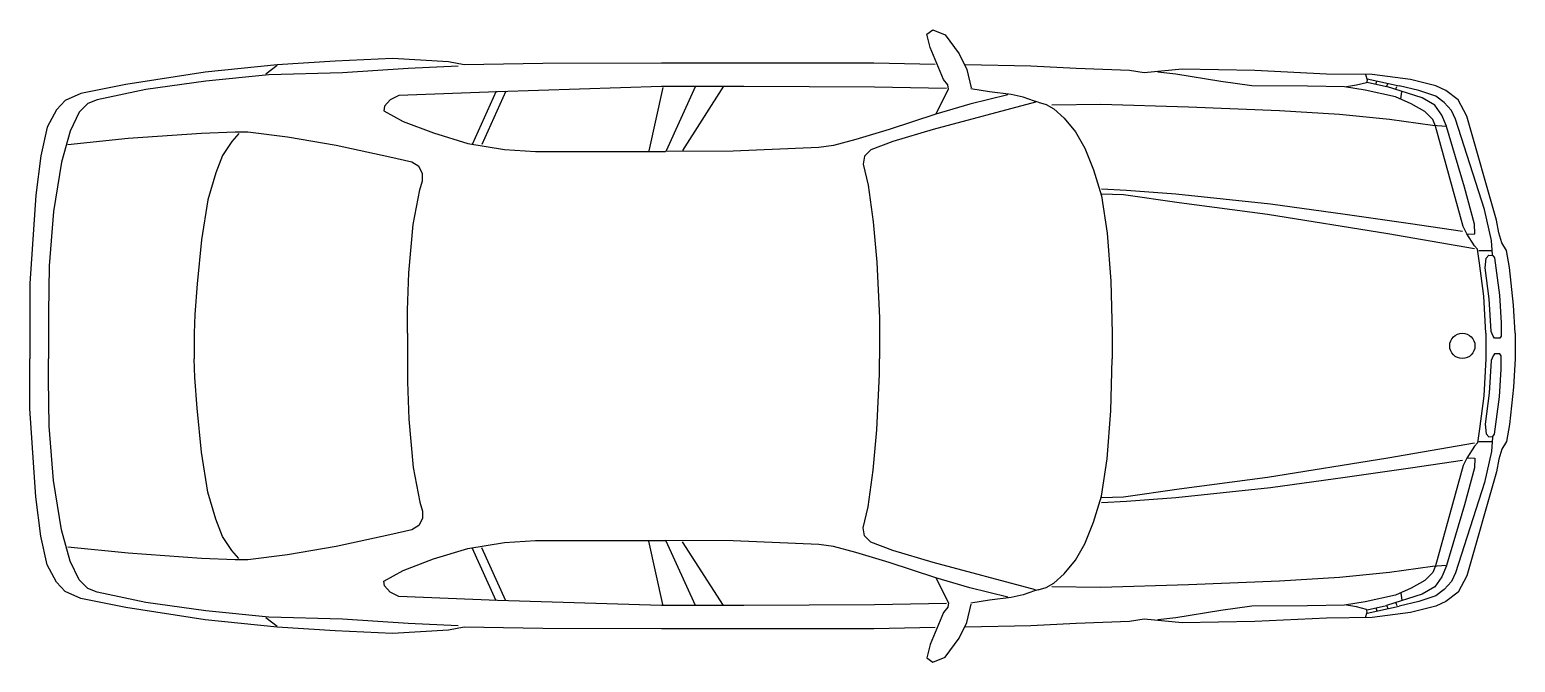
# Model space of a CAD drawing. Extents: x -4.41 to 0, y -0.94 to 0.94.
import ezdxf

# ---------------------------------------------------------------- set-up
doc = ezdxf.new("R2010")
doc.units = 0
doc.layers.get('0').update_dxf_attribs({"linetype": 'CONTINUOUS'})

msp = doc.modelspace()

# ---------------------------------------------------------------- linework, layer by layer
at = {"color": 0, "linetype": 'BYBLOCK'}
for p, q in [((-1.7461, 0.925), (-1.7292, 0.9381)), ((-1.7292, 0.9381), (-1.6917, 0.9231)), ((-1.7367, 0.8857), (-1.7461, 0.925)), ((-1.6974, 0.7902), (-1.7367, 0.8857)), ((-1.6917, 0.9231), (-1.6505, 0.867)), ((-3.5025, 0.8452), (-3.6748, 0.8341)), ((-3.3322, 0.8526), (-3.5025, 0.8452)), ((-3.1655, 0.8434), (-3.3322, 0.8526)), ((-3.1192, 0.8341), (-3.1655, 0.8434)), ((-2.8858, 0.8378), (-3.1192, 0.8341)), ((-2.5334, 0.8389), (-2.8858, 0.8378)), ((-2.1961, 0.8389), (-2.5334, 0.8389)), ((-1.9038, 0.8389), (-2.1961, 0.8389)), ((-1.7217, 0.8351), (-1.9038, 0.8389)), ((-1.6505, 0.867), (-1.628, 0.8201)), ((-3.8878, 0.8119), (-4.1234, 0.7762)), ((-3.6748, 0.8341), (-3.8878, 0.8119)), ((-3.6989, 0.8045), (-3.8859, 0.786)), ((-3.6748, 0.8323), (-3.7081, 0.8064)), ((-3.4803, 0.8101), (-3.6989, 0.8045)), ((-3.2858, 0.823), (-3.4803, 0.8101)), ((-3.1377, 0.8304), (-3.2858, 0.823)), ((-1.4375, 0.8297), (-1.633, 0.8345)), ((-1.628, 0.8201), (-1.6149, 0.7658)), ((-1.3032, 0.8233), (-1.4375, 0.8297)), ((-1.1454, 0.8169), (-1.3032, 0.8233)), ((-1.1019, 0.8105), (-1.1454, 0.8169)), ((-0.9889, 0.8212), (-1.1019, 0.8105)), ((-1.0081, 0.8063), (-1.0614, 0.8127)), ((-0.8738, 0.785), (-1.0081, 0.8063)), ((-0.7736, 0.8169), (-0.9889, 0.8212)), ((-0.561, 0.8069), (-0.7736, 0.8169)), ((-0.4249, 0.8051), (-0.561, 0.8069)), ((-0.4452, 0.8051), (-0.4398, 0.7896)), ((-0.3109, 0.7902), (-0.4249, 0.8051)), ((-4.1234, 0.7762), (-4.2567, 0.749)), ((-4.0641, 0.7614), (-4.2086, 0.7305)), ((-3.8859, 0.786), (-4.0641, 0.7614)), ((-3.021, 0.7545), (-3.3132, 0.7427)), ((-3.0242, 0.7562), (-3.0959, 0.5984)), ((-2.9955, 0.7562), (-3.0672, 0.5984)), ((-2.5334, 0.7696), (-3.021, 0.7545)), ((-2.5295, 0.7668), (-2.571, 0.5791)), ((-2.2898, 0.7696), (-2.5334, 0.7696)), ((-2.4327, 0.7704), (-2.52, 0.5791)), ((-2.3501, 0.7704), (-2.472, 0.5806)), ((-1.9019, 0.7677), (-2.2898, 0.7696)), ((-1.688, 0.764), (-1.9019, 0.7677)), ((-1.7195, 0.688), (-1.6822, 0.7616)), ((-1.6842, 0.7752), (-1.6974, 0.7902)), ((-1.6822, 0.7616), (-1.6842, 0.7752)), ((-1.5607, 0.7543), (-1.6158, 0.7631)), ((-1.4962, 0.7459), (-1.5607, 0.7543)), ((-0.7821, 0.7722), (-0.8738, 0.785)), ((-0.6172, 0.7706), (-0.7821, 0.7722)), ((-0.5067, 0.7685), (-0.6172, 0.7706)), ((-0.4463, 0.7592), (-0.5067, 0.7685)), ((-0.472, 0.7741), (-0.5013, 0.7693)), ((-0.4416, 0.7812), (-0.472, 0.7741)), ((-0.3556, 0.7394), (-0.4463, 0.7592)), ((-0.4398, 0.7896), (-0.4416, 0.7812)), ((-0.4404, 0.7824), (-0.3827, 0.7696)), ((-0.4398, 0.7926), (-0.3452, 0.7716)), ((-0.4141, 0.7771), (-0.4111, 0.7854)), ((-0.2764, 0.7362), (-0.3827, 0.7696)), ((-0.3813, 0.7705), (-0.3783, 0.7789)), ((-0.355, 0.7616), (-0.352, 0.7699)), ((-0.2868, 0.7581), (-0.3452, 0.7716)), ((-0.34, 0.7331), (-0.3368, 0.7539)), ((-0.2358, 0.7716), (-0.3109, 0.7902)), ((-0.2358, 0.7414), (-0.2868, 0.7581)), ((-0.2066, 0.7581), (-0.2358, 0.7716)), ((-0.1701, 0.73), (-0.2066, 0.7581)), ((-4.303, 0.7286), (-4.3289, 0.7009)), ((-4.2567, 0.749), (-4.303, 0.7286)), ((-4.2363, 0.7194), (-4.2623, 0.6935)), ((-4.2086, 0.7305), (-4.2363, 0.7194)), ((-3.3558, 0.7119), (-3.3574, 0.6977)), ((-3.3387, 0.7301), (-3.3558, 0.7119)), ((-3.3132, 0.7427), (-3.3387, 0.7301)), ((-1.4239, 0.7232), (-1.7273, 0.6423)), ((-1.6192, 0.7174), (-1.7195, 0.688)), ((-1.5061, 0.7454), (-1.6192, 0.7174)), ((-1.4603, 0.7385), (-1.4962, 0.7459)), ((-1.4274, 0.7267), (-1.4603, 0.7385)), ((-1.4162, 0.7232), (-1.4274, 0.7267)), ((-1.4162, 0.7232), (-1.3927, 0.7168)), ((-1.3927, 0.7168), (-1.3693, 0.704)), ((-1.2307, 0.7168), (-1.3757, 0.7146)), ((-0.9697, 0.7082), (-1.2307, 0.7168)), ((-0.7005, 0.6977), (-0.9697, 0.7082)), ((-0.3097, 0.7185), (-0.3556, 0.7394)), ((-0.2691, 0.6956), (-0.3097, 0.7185)), ((-0.2389, 0.7144), (-0.2764, 0.7362)), ((-0.218, 0.6852), (-0.2389, 0.7144)), ((-0.2118, 0.7227), (-0.2358, 0.7414)), ((-0.1899, 0.6988), (-0.2118, 0.7227)), ((-0.1441, 0.6821), (-0.1701, 0.73)), ((-4.3289, 0.7009), (-4.3567, 0.649)), ((-4.2623, 0.6935), (-4.2882, 0.6379)), ((-3.3574, 0.6977), (-3.3002, 0.6661)), ((-3.3002, 0.6661), (-3.2107, 0.632)), ((-1.7195, 0.688), (-1.8588, 0.6421)), ((-1.3693, 0.704), (-1.3394, 0.6763)), ((-1.3394, 0.6763), (-1.3053, 0.6358)), ((-0.5223, 0.6873), (-0.7005, 0.6977)), ((-0.3733, 0.6717), (-0.5223, 0.6873)), ((-0.2462, 0.654), (-0.3733, 0.6717)), ((-0.2451, 0.6717), (-0.2691, 0.6956)), ((-0.2368, 0.6519), (-0.2451, 0.6717)), ((-0.2045, 0.6519), (-0.218, 0.6852)), ((-0.1774, 0.6727), (-0.1899, 0.6988)), ((-0.092, 0.4051), (-0.1774, 0.6727)), ((-0.0557, 0.374), (-0.1441, 0.6821)), ((-4.3567, 0.649), (-4.3753, 0.5639)), ((-4.2882, 0.6379), (-4.3141, 0.5454)), ((-3.8989, 0.6305), (-4.116, 0.6152)), ((-3.7989, 0.6342), (-3.8989, 0.6305)), ((-3.7878, 0.6305), (-3.8087, 0.6065)), ((-3.7618, 0.6342), (-3.7989, 0.6342)), ((-3.6433, 0.6194), (-3.7618, 0.6342)), ((-3.4988, 0.5954), (-3.6433, 0.6194)), ((-3.2107, 0.632), (-3.1086, 0.6013)), ((-1.8588, 0.6421), (-1.9572, 0.6126)), ((-1.7273, 0.6423), (-1.8476, 0.6067)), ((-1.3053, 0.6358), (-1.2776, 0.5868)), ((-0.2045, 0.6508), (-0.2462, 0.654)), ((-0.1555, 0.3551), (-0.2368, 0.6519)), ((-0.1514, 0.4717), (-0.2045, 0.6508)), ((-4.116, 0.6152), (-4.2956, 0.5972)), ((-3.8087, 0.6065), (-3.8363, 0.5657)), ((-3.3396, 0.5602), (-3.4988, 0.5954)), ((-3.1086, 0.6013), (-2.9993, 0.5826)), ((-2.9993, 0.5826), (-2.908, 0.5768)), ((-2.908, 0.5768), (-2.5221, 0.5767)), ((-2.3216, 0.5786), (-2.5221, 0.5767)), ((-2.0671, 0.5889), (-2.3216, 0.5786)), ((-2.0231, 0.5947), (-2.0671, 0.5889)), ((-1.9572, 0.6126), (-2.0231, 0.5947)), ((-1.9132, 0.5823), (-1.9319, 0.5636)), ((-1.8476, 0.6067), (-1.9132, 0.5823)), ((-1.2776, 0.5868), (-1.252, 0.5229)), ((-4.3753, 0.5639), (-4.3901, 0.4473)), ((-4.3141, 0.5454), (-4.3382, 0.3992)), ((-3.8363, 0.5657), (-3.8564, 0.5141)), ((-3.2747, 0.5454), (-3.3396, 0.5602)), ((-3.2544, 0.5324), (-3.2747, 0.5454)), ((-3.2432, 0.5121), (-3.2544, 0.5324)), ((-1.9319, 0.5636), (-1.9357, 0.5393)), ((-1.9357, 0.5393), (-1.9207, 0.4775)), ((-3.8564, 0.5141), (-3.8798, 0.4343)), ((-3.2507, 0.4639), (-3.2432, 0.4898)), ((-3.2432, 0.4898), (-3.2432, 0.5121)), ((-1.252, 0.5229), (-1.2286, 0.4462)), ((-4.3901, 0.4473), (-4.4086, 0.1863)), ((-3.271, 0.3603), (-3.2507, 0.4639)), ((-1.9207, 0.4775), (-1.9057, 0.3689)), ((-1.1539, 0.4611), (-1.2286, 0.4653)), ((-1.1625, 0.4483), (-1.2286, 0.4504)), ((-1.2286, 0.4462), (-1.2112, 0.3354)), ((-0.9974, 0.4249), (-1.1625, 0.4483)), ((-1.0081, 0.4504), (-1.1539, 0.4611)), ((-0.7266, 0.4206), (-1.0081, 0.4504)), ((-0.1211, 0.3613), (-0.1514, 0.4717)), ((-4.3382, 0.3992), (-4.3512, 0.2381)), ((-3.8798, 0.4343), (-3.8986, 0.3152)), ((-0.7352, 0.3908), (-0.9974, 0.4249)), ((-0.5049, 0.3908), (-0.7266, 0.4206)), ((-0.0711, 0.3134), (-0.092, 0.4051)), ((-3.284, 0.2178), (-3.271, 0.3603)), ((-1.9057, 0.3689), (-1.8945, 0.249)), ((-0.3791, 0.3332), (-0.7352, 0.3908)), ((-0.3109, 0.3631), (-0.5049, 0.3908)), ((-0.1574, 0.3396), (-0.3109, 0.3631)), ((-0.1441, 0.3332), (-0.1555, 0.3551)), ((-0.1201, 0.3332), (-0.1211, 0.3613)), ((-0.0496, 0.3363), (-0.0557, 0.374)), ((-3.8986, 0.3152), (-3.9114, 0.1844)), ((-1.2112, 0.3354), (-1.2005, 0.1926)), ((-0.1211, 0.2885), (-0.3791, 0.3332)), ((-0.1211, 0.2978), (-0.1441, 0.3332)), ((-0.143, 0.3322), (-0.1201, 0.3332)), ((-0.068, 0.2707), (-0.0711, 0.3134)), ((-0.0399, 0.3064), (-0.0496, 0.3363)), ((-0.1128, 0.288), (-0.1211, 0.2978)), ((-0.1067, 0.2459), (-0.1128, 0.288)), ((-0.1086, 0.2832), (-0.0701, 0.2832)), ((-0.0865, 0.2608), (-0.0786, 0.2696)), ((-0.0786, 0.2696), (-0.0672, 0.2687)), ((-0.0672, 0.2687), (-0.0619, 0.2617)), ((-0.0268, 0.2836), (-0.0399, 0.3064)), ((-0.0171, 0.2336), (-0.0268, 0.2836)), ((-4.3512, 0.2381), (-4.353, 0.0993)), ((-1.8945, 0.249), (-1.887, 0.0843)), ((-0.0935, 0.1484), (-0.1067, 0.2459)), ((-0.09, 0.2327), (-0.0865, 0.2608)), ((-0.0777, 0.1405), (-0.09, 0.2327)), ((-0.0619, 0.2617), (-0.0557, 0.2178)), ((-0.0057, 0.1221), (-0.0171, 0.2336)), ((-4.4086, 0.1863), (-4.4086, 0.0387)), ((-3.9114, 0.1844), (-3.9182, 0.0937)), ((-3.2877, 0.1067), (-3.284, 0.2178)), ((-1.2005, 0.1926), (-1.1964, 0.0387)), ((-0.0557, 0.2178), (-0.047, 0.1511)), ((-0.0874, 0.0387), (-0.0935, 0.1484)), ((-0.0716, 0.044), (-0.0777, 0.1405)), ((-0.047, 0.1511), (-0.0426, 0.0694)), ((-4.353, 0.0993), (-4.353, 0.0387)), ((-3.9182, 0.0937), (-3.9207, 0.0387)), ((-3.2877, 0.0387), (-3.2877, 0.1067)), ((-0.0004, 0.0387), (-0.0057, 0.1221)), ((-1.887, 0.0843), (-1.887, 0.0387)), ((-0.0426, 0.0694), (-0.0426, 0.0293)), ((-4.4086, 0.0387), (-4.4086, -0.0375)), ((-4.353, 0.0387), (-4.353, -0.0375)), ((-3.9207, 0.0387), (-3.9207, -0.0375)), ((-3.2877, 0.0387), (-3.2877, -0.0375)), ((-1.887, 0.0387), (-1.887, -0.0375)), ((-1.1964, 0.0387), (-1.1964, -0.0375)), ((-0.0874, 0.0387), (-0.0874, -0.0376)), ((-0.0663, 0.0293), (-0.0716, 0.044)), ((-0.0619, 0.024), (-0.0663, 0.0293)), ((-0.0461, 0.024), (-0.0619, 0.024)), ((-0.0426, 0.0293), (-0.0461, 0.024)), ((-0.0004, 0.0387), (-0.0004, -0.0376)), ((-4.4086, -0.1852), (-4.4086, -0.0375)), ((-4.353, -0.0982), (-4.353, -0.0375)), ((-3.9182, -0.0926), (-3.9207, -0.0375)), ((-3.2877, -0.0375), (-3.2877, -0.1056)), ((-1.887, -0.0831), (-1.887, -0.0375)), ((-1.2005, -0.1915), (-1.1964, -0.0375)), ((-0.0874, -0.0376), (-0.0935, -0.1473)), ((-0.0716, -0.0429), (-0.0777, -0.1394)), ((-0.0663, -0.0282), (-0.0716, -0.0429)), ((-0.0619, -0.0229), (-0.0663, -0.0282)), ((-0.0461, -0.0229), (-0.0619, -0.0229)), ((-0.0426, -0.0282), (-0.0461, -0.0229)), ((-0.0426, -0.0683), (-0.0426, -0.0282)), ((-0.0004, -0.0376), (-0.0057, -0.121)), ((-1.8945, -0.2479), (-1.887, -0.0831)), ((-0.047, -0.1499), (-0.0426, -0.0683)), ((-4.3512, -0.237), (-4.353, -0.0982)), ((-3.9114, -0.1833), (-3.9182, -0.0926)), ((-3.2877, -0.1056), (-3.284, -0.2166)), ((-0.0057, -0.121), (-0.0171, -0.2325)), ((-0.0935, -0.1473), (-0.1067, -0.2447)), ((-0.0777, -0.1394), (-0.09, -0.2316)), ((-0.0557, -0.2167), (-0.047, -0.1499)), ((-4.3901, -0.4461), (-4.4086, -0.1852)), ((-3.8986, -0.3141), (-3.9114, -0.1833)), ((-3.284, -0.2166), (-3.271, -0.3592)), ((-1.2112, -0.3342), (-1.2005, -0.1915)), ((-0.0619, -0.2605), (-0.0557, -0.2167)), ((-4.3382, -0.398), (-4.3512, -0.237)), ((-1.9057, -0.3678), (-1.8945, -0.2479)), ((-0.1067, -0.2447), (-0.1128, -0.2869)), ((-0.09, -0.2316), (-0.0865, -0.2597)), ((-0.0865, -0.2597), (-0.0786, -0.2684)), ((-0.0672, -0.2676), (-0.0619, -0.2605)), ((-0.0171, -0.2325), (-0.0268, -0.2825)), ((-0.1211, -0.2874), (-0.3791, -0.3321)), ((-0.1211, -0.2967), (-0.1441, -0.3321)), ((-0.1128, -0.2869), (-0.1211, -0.2967)), ((-0.1086, -0.2821), (-0.0701, -0.2821)), ((-0.0786, -0.2684), (-0.0672, -0.2676)), ((-0.068, -0.2696), (-0.0711, -0.3123)), ((-0.0399, -0.3053), (-0.0496, -0.3352)), ((-0.0268, -0.2825), (-0.0399, -0.3053)), ((-3.8798, -0.4332), (-3.8986, -0.3141)), ((-1.2286, -0.445), (-1.2112, -0.3342)), ((-0.3791, -0.3321), (-0.7352, -0.3896)), ((-0.1574, -0.3385), (-0.3109, -0.3619)), ((-0.1441, -0.3321), (-0.1555, -0.3539)), ((-0.143, -0.331), (-0.1201, -0.3321)), ((-0.1201, -0.3321), (-0.1211, -0.3602)), ((-0.0711, -0.3123), (-0.092, -0.4039)), ((-0.0496, -0.3352), (-0.0557, -0.3729)), ((-3.271, -0.3592), (-3.2507, -0.4628)), ((-1.9207, -0.4764), (-1.9057, -0.3678)), ((-0.7352, -0.3896), (-0.9974, -0.4237)), ((-0.5049, -0.3896), (-0.7266, -0.4195)), ((-0.3109, -0.3619), (-0.5049, -0.3896)), ((-0.1555, -0.3539), (-0.2368, -0.6508)), ((-0.1211, -0.3602), (-0.1514, -0.4706)), ((-0.0557, -0.3729), (-0.1441, -0.681)), ((-4.3141, -0.5442), (-4.3382, -0.398)), ((-3.8564, -0.5129), (-3.8798, -0.4332)), ((-0.9974, -0.4237), (-1.1625, -0.4472)), ((-0.7266, -0.4195), (-1.0081, -0.4493)), ((-0.092, -0.4039), (-0.1774, -0.6716)), ((-4.3753, -0.5628), (-4.3901, -0.4461)), ((-3.2507, -0.4628), (-3.2432, -0.4887)), ((-1.9357, -0.5381), (-1.9207, -0.4764)), ((-1.252, -0.5217), (-1.2286, -0.445)), ((-1.1625, -0.4472), (-1.2286, -0.4493)), ((-1.1539, -0.46), (-1.2286, -0.4642)), ((-1.0081, -0.4493), (-1.1539, -0.46)), ((-0.1514, -0.4706), (-0.2045, -0.6497)), ((-3.8363, -0.5646), (-3.8564, -0.5129)), ((-3.2432, -0.5109), (-3.2544, -0.5313)), ((-3.2432, -0.4887), (-3.2432, -0.5109)), ((-1.2776, -0.5857), (-1.252, -0.5217)), ((-4.3567, -0.6479), (-4.3753, -0.5628)), ((-4.2882, -0.6368), (-4.3141, -0.5442)), ((-3.8087, -0.6053), (-3.8363, -0.5646)), ((-3.3396, -0.5591), (-3.4988, -0.5942)), ((-3.2747, -0.5442), (-3.3396, -0.5591)), ((-3.2544, -0.5313), (-3.2747, -0.5442)), ((-1.9319, -0.5625), (-1.9357, -0.5381)), ((-1.9132, -0.5812), (-1.9319, -0.5625)), ((-4.116, -0.614), (-4.2956, -0.5961)), ((-3.8989, -0.6294), (-4.116, -0.614)), ((-3.7878, -0.6294), (-3.8087, -0.6053)), ((-3.4988, -0.5942), (-3.6433, -0.6183)), ((-3.2107, -0.6308), (-3.1086, -0.6002)), ((-3.1086, -0.6002), (-2.9993, -0.5815)), ((-3.0242, -0.755), (-3.0959, -0.5973)), ((-2.9955, -0.755), (-3.0672, -0.5973)), ((-2.9993, -0.5815), (-2.908, -0.5757)), ((-2.908, -0.5757), (-2.5221, -0.5756)), ((-2.5295, -0.7657), (-2.571, -0.5779)), ((-2.3216, -0.5775), (-2.5221, -0.5756)), ((-2.4327, -0.7692), (-2.52, -0.5779)), ((-2.3501, -0.7692), (-2.472, -0.5795)), ((-2.0671, -0.5878), (-2.3216, -0.5775)), ((-2.0231, -0.5936), (-2.0671, -0.5878)), ((-1.9572, -0.6115), (-2.0231, -0.5936)), ((-1.8588, -0.641), (-1.9572, -0.6115)), ((-1.8476, -0.6056), (-1.9132, -0.5812)), ((-1.7273, -0.6411), (-1.8476, -0.6056)), ((-1.3053, -0.6347), (-1.2776, -0.5857)), ((-4.3289, -0.6997), (-4.3567, -0.6479)), ((-4.2623, -0.6923), (-4.2882, -0.6368)), ((-3.7989, -0.6331), (-3.8989, -0.6294)), ((-3.7618, -0.6331), (-3.7989, -0.6331)), ((-3.6433, -0.6183), (-3.7618, -0.6331)), ((-3.3002, -0.665), (-3.2107, -0.6308)), ((-1.7195, -0.6869), (-1.8588, -0.641)), ((-1.4239, -0.7221), (-1.7273, -0.6411)), ((-1.3394, -0.6752), (-1.3053, -0.6347)), ((-0.2462, -0.6528), (-0.3733, -0.6705)), ((-0.2045, -0.6497), (-0.2462, -0.6528)), ((-0.2368, -0.6508), (-0.2451, -0.6705)), ((-0.2045, -0.6508), (-0.218, -0.6841)), ((-4.303, -0.7275), (-4.3289, -0.6997)), ((-4.2363, -0.7182), (-4.2623, -0.6923)), ((-3.3574, -0.6965), (-3.3002, -0.665)), ((-3.3558, -0.7108), (-3.3574, -0.6965)), ((-1.6192, -0.7163), (-1.7195, -0.6869)), ((-1.7195, -0.6869), (-1.6822, -0.7605)), ((-1.3927, -0.7156), (-1.3693, -0.7029)), ((-1.3693, -0.7029), (-1.3394, -0.6752)), ((-0.7005, -0.6966), (-0.9697, -0.7071)), ((-0.5223, -0.6862), (-0.7005, -0.6966)), ((-0.3733, -0.6705), (-0.5223, -0.6862)), ((-0.2691, -0.6945), (-0.3097, -0.7174)), ((-0.2451, -0.6705), (-0.2691, -0.6945)), ((-0.218, -0.6841), (-0.2389, -0.7132)), ((-0.1899, -0.6976), (-0.2118, -0.7216)), ((-0.1774, -0.6716), (-0.1899, -0.6976)), ((-0.1441, -0.681), (-0.1701, -0.7289)), ((-4.2567, -0.7479), (-4.303, -0.7275)), ((-4.1234, -0.7751), (-4.2567, -0.7479)), ((-4.2086, -0.7293), (-4.2363, -0.7182)), ((-4.0641, -0.7603), (-4.2086, -0.7293)), ((-3.3387, -0.7289), (-3.3558, -0.7108)), ((-3.3132, -0.7416), (-3.3387, -0.7289)), ((-3.021, -0.7534), (-3.3132, -0.7416)), ((-1.5061, -0.7443), (-1.6192, -0.7163)), ((-1.4962, -0.7448), (-1.5607, -0.7531)), ((-1.4603, -0.7374), (-1.4962, -0.7448)), ((-1.4274, -0.7256), (-1.4603, -0.7374)), ((-1.4162, -0.722), (-1.4274, -0.7256)), ((-1.4162, -0.722), (-1.3927, -0.7156)), ((-1.2307, -0.7156), (-1.3757, -0.7135)), ((-0.9697, -0.7071), (-1.2307, -0.7156)), ((-0.3556, -0.7382), (-0.4463, -0.758)), ((-0.2764, -0.7351), (-0.3827, -0.7684)), ((-0.3097, -0.7174), (-0.3556, -0.7382)), ((-0.34, -0.732), (-0.3368, -0.7528)), ((-0.2358, -0.7403), (-0.2868, -0.757)), ((-0.2389, -0.7132), (-0.2764, -0.7351)), ((-0.2118, -0.7216), (-0.2358, -0.7403)), ((-0.1701, -0.7289), (-0.2066, -0.757)), ((-3.8878, -0.8108), (-4.1234, -0.7751)), ((-3.8859, -0.7849), (-4.0641, -0.7603)), ((-3.6989, -0.8034), (-3.8859, -0.7849)), ((-2.5334, -0.7685), (-3.021, -0.7534)), ((-2.2898, -0.7685), (-2.5334, -0.7685)), ((-1.9019, -0.7666), (-2.2898, -0.7685)), ((-1.688, -0.7628), (-1.9019, -0.7666)), ((-1.6974, -0.7891), (-1.7367, -0.8846)), ((-1.6842, -0.7741), (-1.6974, -0.7891)), ((-1.6822, -0.7605), (-1.6842, -0.7741)), ((-1.628, -0.819), (-1.6149, -0.7647)), ((-1.5607, -0.7531), (-1.6158, -0.762)), ((-0.8738, -0.7838), (-1.0081, -0.8051)), ((-0.7821, -0.771), (-0.8738, -0.7838)), ((-0.6172, -0.7695), (-0.7821, -0.771)), ((-0.5067, -0.7674), (-0.6172, -0.7695)), ((-0.4463, -0.758), (-0.5067, -0.7674)), ((-0.472, -0.773), (-0.5013, -0.7682)), ((-0.4416, -0.7801), (-0.472, -0.773)), ((-0.4452, -0.804), (-0.4398, -0.7885)), ((-0.4398, -0.7885), (-0.4416, -0.7801)), ((-0.4404, -0.7813), (-0.3827, -0.7684)), ((-0.4398, -0.7915), (-0.3452, -0.7705)), ((-0.3109, -0.7891), (-0.4249, -0.804)), ((-0.4141, -0.7759), (-0.4111, -0.7843)), ((-0.3813, -0.7694), (-0.3783, -0.7777)), ((-0.355, -0.7604), (-0.352, -0.7688)), ((-0.2868, -0.757), (-0.3452, -0.7705)), ((-0.2358, -0.7705), (-0.3109, -0.7891)), ((-0.2066, -0.757), (-0.2358, -0.7705)), ((-3.6748, -0.833), (-3.8878, -0.8108)), ((-3.6748, -0.8311), (-3.7081, -0.8052)), ((-3.4803, -0.8089), (-3.6989, -0.8034)), ((-3.5025, -0.8441), (-3.6748, -0.833)), ((-3.2858, -0.8219), (-3.4803, -0.8089)), ((-3.1377, -0.8293), (-3.2858, -0.8219)), ((-3.1192, -0.833), (-3.1655, -0.8422)), ((-2.8858, -0.8367), (-3.1192, -0.833)), ((-2.5334, -0.8377), (-2.8858, -0.8367)), ((-1.7217, -0.834), (-1.9038, -0.8377)), ((-1.6505, -0.8658), (-1.628, -0.819)), ((-1.4375, -0.8286), (-1.633, -0.8334)), ((-1.3032, -0.8222), (-1.4375, -0.8286)), ((-1.1454, -0.8158), (-1.3032, -0.8222)), ((-1.1019, -0.8094), (-1.1454, -0.8158)), ((-0.9889, -0.82), (-1.1019, -0.8094)), ((-1.0081, -0.8051), (-1.0614, -0.8115)), ((-0.7736, -0.8158), (-0.9889, -0.82)), ((-0.561, -0.8058), (-0.7736, -0.8158)), ((-0.4249, -0.804), (-0.561, -0.8058)), ((-3.3322, -0.8515), (-3.5025, -0.8441)), ((-3.1655, -0.8422), (-3.3322, -0.8515)), ((-2.1961, -0.8377), (-2.5334, -0.8377)), ((-1.9038, -0.8377), (-2.1961, -0.8377)), ((-1.6917, -0.922), (-1.6505, -0.8658)), ((-1.7367, -0.8846), (-1.7461, -0.9239)), ((-1.7461, -0.9239), (-1.7292, -0.937)), ((-1.7292, -0.937), (-1.6917, -0.922))]:
    msp.add_line(p, q, dxfattribs=at)
msp.add_circle((-0.1575, 0.001), 0.0375, dxfattribs=at)

doc.saveas('drawing.dxf')
